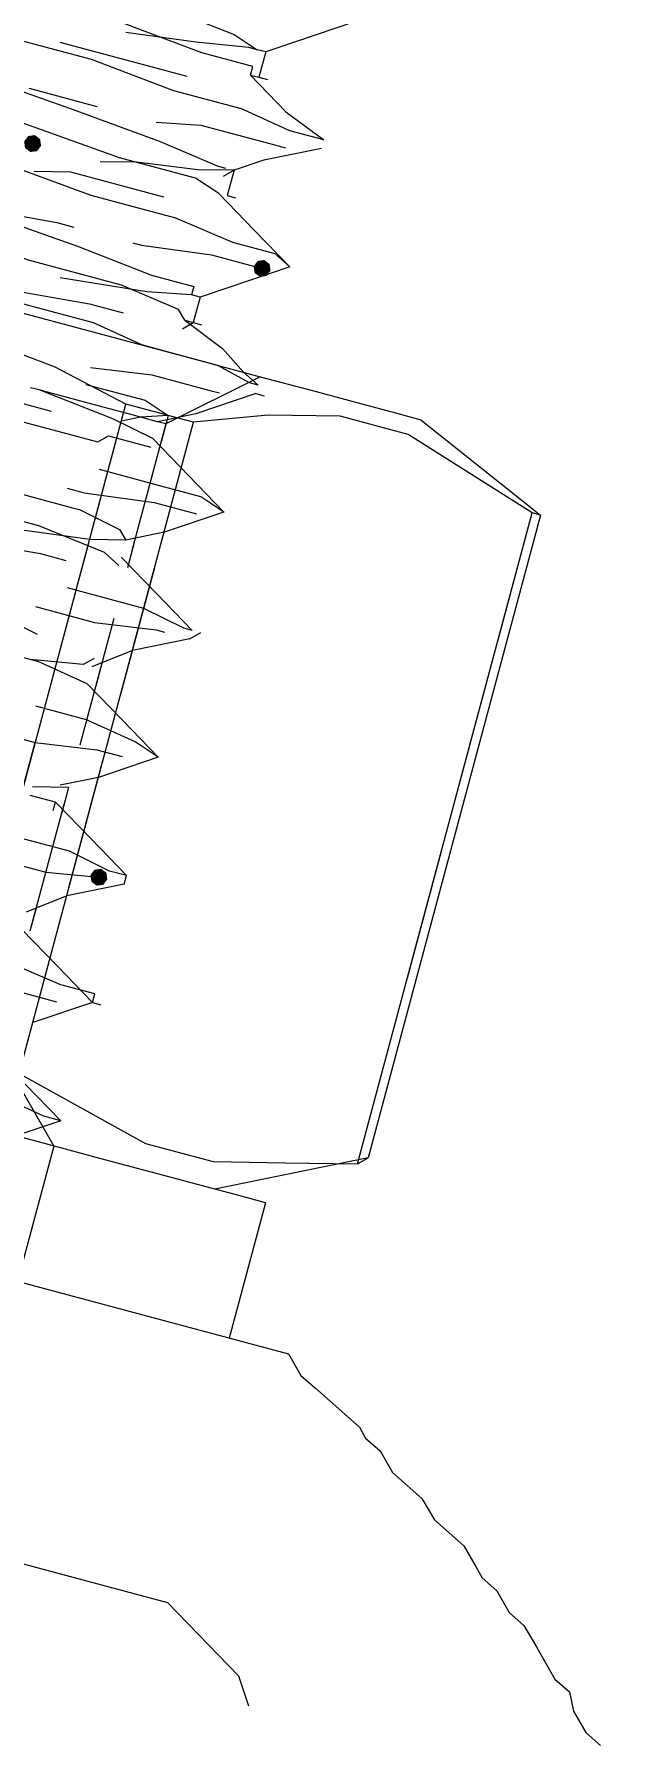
# Model space of a CAD drawing. Header units: millimetres. Extents: x 89051 to 218395, y -330386 to -125649.
# Drawn here: x 98695.91 to 98704.18, y -134375.79 to -134352.24 of the extents above; entities that cross this region are included whole.
import ezdxf

# ---------------------------------------------------------------- set-up
doc = ezdxf.new("R2010")
doc.units = ezdxf.units.MM
doc.header["$LTSCALE"] = 13
doc.layers.add('C00-00-00', color=7, linetype='Continuous')
doc.layers.add('标注、文本', color=3, linetype='Continuous', lineweight=25)
doc.styles.get("Standard").update_dxf_attribs({"font": 'gbenor.shx', "bigfont": 'gbcbig.shx'})
doc.dimstyles.new('1-15', dxfattribs={"dimscale": 20, "dimtxt": 3.5, "dimasz": 2, "dimexe": 1.5, "dimexo": 0.5, "dimgap": 0.5, "dimtad": 1, "dimtoh": 1, "dimdec": 1, "dimdsep": 46, "dimtxsty": 'Standard', "dimcen": 2.5, "dimclrd": 3, "dimclre": 3, "dimclrt": 3, "dimadec": 0, "dimazin": 2, "dimtfac": 1, "dimtdec": 1, "dimtmove": 0, "dimatfit": 2, "dimfxl": 1, "dimarcsym": 0})

# ---------------------------------------------------------------- blocks, each defined once
blk = doc.blocks.new('225635')
at = {"layer": 'C00-00-00'}
h = blk.add_hatch(color=256, dxfattribs=at)
h.dxf.hatch_style = 2
h.paths.add_polyline_path([(72519.609, -125575.732), (72519.523, -125575.768), (72519.488, -125575.853), (72519.523, -125575.939), (72519.609, -125575.974), (72519.694, -125575.939), (72519.73, -125575.853), (72519.694, -125575.768)])
h = blk.add_hatch(color=256, dxfattribs=at)
h.dxf.hatch_style = 2
h.paths.add_polyline_path([(72523.118, -125576.579), (72523.033, -125576.615), (72522.997, -125576.7), (72523.033, -125576.786), (72523.118, -125576.821), (72523.204, -125576.786), (72523.239, -125576.7), (72523.204, -125576.615)])
h = blk.add_hatch(color=256, dxfattribs=at)
h.dxf.hatch_style = 2
h.paths.add_polyline_path([(72523.118, -125585.292), (72523.033, -125585.327), (72522.997, -125585.413), (72523.033, -125585.498), (72523.118, -125585.534), (72523.204, -125585.498), (72523.239, -125585.413), (72523.204, -125585.327)])
at = {"layer": 'C00-00-00', "lineweight": 15}
for points in [[(72511.622, -125572.949), (72511.864, -125572.949), (72512.711, -125573.07), (72514.164, -125573.191), (72515.858, -125573.312), (72517.673, -125573.433), (72519.367, -125573.433), (72520.819, -125573.554), (72521.908, -125573.675), (72522.271, -125573.796)], [(72523.481, -125573.07), (72522.755, -125573.554), (72522.392, -125573.796)], [(72522.271, -125574.159), (72522.271, -125574.038), (72521.545, -125574.038), (72520.335, -125573.917), (72518.762, -125573.796), (72516.947, -125573.675), (72515.132, -125573.554), (72513.558, -125573.554), (72512.348, -125573.433), (72511.622, -125573.312)], [(72522.15, -125573.796), (72521.424, -125573.917)], [(72522.271, -125573.796), (72522.15, -125573.796)], [(72522.392, -125573.796), (72522.271, -125573.796)], [(72522.392, -125573.796), (72522.392, -125574.159)], [(72523.481, -125574.764), (72522.997, -125574.764), (72522.271, -125574.643), (72521.303, -125574.643), (72520.093, -125574.522), (72518.641, -125574.522), (72517.189, -125574.401), (72515.616, -125574.28), (72514.285, -125574.28), (72512.953, -125574.159), (72511.864, -125574.159), (72511.017, -125574.038), (72510.533, -125574.038), (72510.412, -125573.917)], [(72521.424, -125573.917), (72520.456, -125574.038)], [(72522.271, -125574.159), (72522.392, -125574.159)], [(72522.271, -125574.159), (72522.876, -125574.522), (72523.481, -125574.764)], [(72522.392, -125574.159), (72522.513, -125574.159)], [(72519.609, -125574.401), (72520.698, -125574.401)], [(72520.698, -125574.401), (72521.424, -125574.401)], [(72511.622, -125574.643), (72512.106, -125574.764), (72513.316, -125574.885), (72514.769, -125575.006), (72516.584, -125575.127), (72518.399, -125575.127), (72519.972, -125575.248), (72521.303, -125575.369), (72522.15, -125575.49), (72522.271, -125575.49)], [(72522.271, -125575.853), (72521.908, -125575.732), (72520.819, -125575.732), (72519.367, -125575.611), (72517.673, -125575.49), (72515.858, -125575.369), (72514.164, -125575.248), (72512.832, -125575.248), (72511.864, -125575.127), (72511.501, -125575.006)], [(72521.182, -125575.127), (72521.787, -125575.006)], [(72521.787, -125575.006), (72522.755, -125575.006)], [(72523.481, -125574.885), (72522.755, -125575.248), (72522.392, -125575.49)], [(72522.755, -125575.006), (72522.997, -125575.006)], [(72519.367, -125575.127), (72520.335, -125575.127)], [(72521.908, -125575.611), (72521.061, -125575.732)], [(72522.392, -125575.49), (72521.908, -125575.611)], [(72522.392, -125575.49), (72522.271, -125575.611)], [(72522.392, -125575.49), (72522.392, -125575.853)], [(72523.481, -125576.579), (72523.239, -125576.458), (72522.634, -125576.458), (72521.787, -125576.337), (72520.577, -125576.337), (72519.246, -125576.216), (72517.794, -125576.216), (72516.221, -125576.095), (72514.769, -125576.095), (72513.437, -125575.974), (72512.227, -125575.974), (72511.38, -125575.853), (72510.654, -125575.853), (72510.412, -125575.732)], [(72521.061, -125575.732), (72520.577, -125575.853)], [(72522.271, -125575.853), (72522.876, -125576.216), (72523.481, -125576.579)], [(72522.392, -125575.853), (72522.513, -125575.853)], [(72519.73, -125576.216), (72520.214, -125576.095)], [(72520.214, -125576.095), (72521.424, -125576.095)], [(72521.424, -125576.095), (72521.545, -125576.095)], [(72511.622, -125576.458), (72511.743, -125576.458), (72512.59, -125576.579), (72513.8, -125576.7), (72515.495, -125576.821), (72517.31, -125576.821), (72519.004, -125576.942), (72520.577, -125577.063), (72521.666, -125577.184), (72522.271, -125577.184), (72522.271, -125577.305)], [(72523.481, -125576.579), (72522.755, -125577.063), (72522.392, -125577.305)], [(72522.271, -125577.668), (72522.15, -125577.547), (72521.303, -125577.426), (72519.972, -125577.426), (72518.399, -125577.305), (72516.584, -125577.184), (72514.769, -125577.063), (72513.316, -125576.942), (72512.227, -125576.942), (72511.622, -125576.821)], [(72518.762, -125576.942), (72520.214, -125576.821)], [(72520.214, -125576.821), (72520.456, -125576.821)], [(72521.303, -125576.821), (72521.424, -125576.821)], [(72521.424, -125576.821), (72522.392, -125576.7)], [(72522.392, -125576.7), (72523.118, -125576.7)], [(72522.271, -125577.305), (72521.666, -125577.426)], [(72522.392, -125577.305), (72522.271, -125577.305)], [(72522.392, -125577.305), (72522.392, -125577.668)], [(72521.787, -125578.152), (72521.061, -125578.031), (72519.851, -125578.031), (72518.399, -125577.91), (72516.947, -125577.91), (72515.374, -125577.789), (72514.043, -125577.789), (72512.711, -125577.668), (72511.743, -125577.668), (72510.896, -125577.547), (72510.412, -125577.547), (72510.412, -125577.426)], [(72521.666, -125577.426), (72520.456, -125577.547)], [(72519.609, -125577.91), (72520.94, -125577.789)], [(72520.94, -125577.789), (72521.424, -125577.789)], [(72522.271, -125577.789), (72522.392, -125577.668)], [(72522.271, -125577.668), (72522.392, -125577.668)], [(72522.271, -125577.668), (72522.876, -125577.91), (72523.239, -125578.152)], [(72522.392, -125577.668), (72522.513, -125577.668)], [(72508.113, -125578.152), (72508.234, -125578.152), (72508.476, -125578.152), (72508.96, -125578.152), (72509.686, -125578.152), (72510.412, -125578.152), (72511.38, -125578.152), (72512.469, -125578.152), (72513.679, -125578.152), (72515.011, -125578.152), (72516.342, -125578.152), (72517.552, -125578.152), (72518.883, -125578.152), (72520.214, -125578.152), (72521.424, -125578.152), (72522.513, -125578.152), (72523.481, -125578.152), (72524.207, -125578.152), (72524.933, -125578.152), (72525.417, -125578.152), (72525.659, -125578.152), (72525.78, -125578.152)], [(72522.15, -125578.152), (72521.787, -125578.152)], [(72522.876, -125578.152), (72522.15, -125578.152)], [(72523.481, -125578.152), (72522.392, -125579.12)], [(72523.36, -125578.273), (72522.876, -125578.152)], [(72523.239, -125578.152), (72523.481, -125578.273)], [(72523.481, -125578.273), (72523.36, -125578.273)], [(72525.78, -125578.152), (72527.716, -125578.999)], [(72521.787, -125578.999), (72520.698, -125578.757), (72517.068, -125578.394), (72513.316, -125578.757), (72512.106, -125578.999)], [(72521.182, -125578.636), (72522.029, -125578.515)], [(72522.029, -125578.515), (72522.876, -125578.515)], [(72523.481, -125578.394), (72522.755, -125578.878)], [(72527.595, -125578.999), (72525.659, -125578.394), (72524.691, -125578.394), (72523.723, -125578.636), (72522.755, -125578.999)], [(72522.876, -125578.515), (72522.997, -125578.515)], [(72523.481, -125578.394), (72523.602, -125578.394)], [(72521.182, -125578.878), (72522.029, -125578.878)], [(72521.787, -125580.21), (72521.787, -125578.999)], [(72521.787, -125588.317), (72521.787, -125578.999)], [(72522.755, -125578.999), (72522.513, -125578.999), (72522.271, -125578.999), (72521.908, -125578.999), (72521.787, -125578.999)], [(72522.029, -125578.878), (72522.392, -125578.999)], [(72522.392, -125578.999), (72522.029, -125579.12)], [(72522.755, -125578.878), (72522.271, -125579.12)], [(72522.392, -125578.999), (72522.392, -125579.363)], [(72522.755, -125580.21), (72522.755, -125578.999)], [(72522.755, -125588.317), (72522.755, -125578.999)], [(72527.595, -125580.21), (72527.595, -125578.999)], [(72527.716, -125578.999), (72527.595, -125578.999)], [(72527.595, -125588.317), (72527.595, -125578.999)], [(72527.716, -125578.999), (72527.716, -125588.196)], [(72520.577, -125579.12), (72520.456, -125579.12)], [(72520.698, -125579.12), (72520.577, -125579.12)], [(72521.666, -125579.241), (72520.577, -125579.12)], [(72521.424, -125579.12), (72520.698, -125579.12)], [(72521.908, -125579.12), (72521.424, -125579.12)], [(72522.271, -125579.363), (72521.666, -125579.241)], [(72522.029, -125579.12), (72521.787, -125579.241)], [(72522.271, -125579.12), (72521.908, -125579.12)], [(72522.392, -125579.12), (72522.271, -125579.12)], [(72522.392, -125579.12), (72522.392, -125580.936)], [(72520.819, -125579.363), (72519.972, -125579.363)], [(72521.545, -125579.605), (72521.666, -125579.484)], [(72521.666, -125579.484), (72522.271, -125579.484)], [(72522.271, -125579.363), (72522.876, -125579.726)], [(72520.456, -125579.605), (72521.545, -125579.605)], [(72522.876, -125579.726), (72523.481, -125580.089)], [(72522.513, -125579.968), (72521.666, -125579.968)], [(72523.118, -125579.968), (72522.513, -125579.968)], [(72523.481, -125580.089), (72522.755, -125580.573)], [(72523.481, -125580.089), (72523.118, -125579.968)], [(72521.303, -125580.331), (72521.545, -125580.331)], [(72521.545, -125580.331), (72522.513, -125580.21)], [(72521.787, -125580.815), (72521.787, -125580.21)], [(72522.513, -125580.21), (72523.118, -125580.21)], [(72522.755, -125580.815), (72522.755, -125580.21)], [(72527.595, -125580.815), (72527.595, -125580.21)], [(72520.335, -125580.573), (72521.424, -125580.573)], [(72521.424, -125580.573), (72521.545, -125580.573)], [(72521.545, -125580.573), (72522.15, -125580.694)], [(72522.755, -125580.573), (72522.271, -125580.815)], [(72522.271, -125580.815), (72521.787, -125580.936)], [(72522.15, -125580.694), (72522.271, -125580.815)], [(72522.392, -125580.815), (72522.392, -125581.178)], [(72521.061, -125580.936), (72520.456, -125580.936)], [(72521.787, -125580.936), (72520.819, -125581.057)], [(72522.029, -125581.057), (72521.061, -125580.936)], [(72521.787, -125582.872), (72521.787, -125581.057)], [(72522.271, -125581.178), (72522.029, -125581.057)], [(72522.271, -125581.057), (72522.876, -125581.42)], [(72522.755, -125582.872), (72522.755, -125581.057)], [(72527.595, -125582.872), (72527.595, -125581.057)], [(72519.851, -125581.42), (72521.182, -125581.299)], [(72521.182, -125581.299), (72521.545, -125581.299)], [(72522.876, -125581.42), (72523.481, -125581.783)], [(72521.908, -125581.662), (72521.666, -125581.662)], [(72522.755, -125581.662), (72521.908, -125581.662)], [(72523.36, -125581.783), (72522.755, -125581.662)], [(72523.481, -125581.783), (72523.36, -125581.783)], [(72523.481, -125581.904), (72523.602, -125581.783)], [(72521.303, -125582.025), (72522.15, -125582.025)], [(72522.15, -125582.025), (72522.997, -125581.904)], [(72522.392, -125581.904), (72522.392, -125583.719)], [(72523.481, -125581.904), (72522.755, -125582.267)], [(72522.997, -125581.904), (72523.118, -125581.904)], [(72520.819, -125582.267), (72521.424, -125582.388)], [(72522.755, -125582.267), (72522.271, -125582.63)], [(72522.271, -125582.509), (72522.15, -125582.63)], [(72522.392, -125582.509), (72522.392, -125582.872)], [(72521.545, -125582.751), (72520.456, -125582.751)], [(72522.15, -125582.63), (72521.424, -125582.751)], [(72522.271, -125582.872), (72521.545, -125582.751)], [(72522.271, -125582.872), (72522.876, -125583.235)], [(72522.876, -125583.235), (72523.481, -125583.598)], [(72522.392, -125583.356), (72521.666, -125583.356)], [(72523.118, -125583.477), (72522.392, -125583.356)], [(72523.481, -125583.598), (72523.118, -125583.477)], [(72521.787, -125583.84), (72522.634, -125583.719)], [(72522.634, -125583.719), (72522.997, -125583.719)], [(72523.481, -125583.598), (72522.755, -125584.082)], [(72521.182, -125583.84), (72521.787, -125583.84)], [(72521.787, -125585.655), (72521.787, -125583.84)], [(72522.755, -125585.655), (72522.755, -125583.84)], [(72527.595, -125585.655), (72527.595, -125583.84)], [(72522.755, -125584.082), (72522.271, -125584.324)], [(72522.392, -125584.324), (72521.908, -125584.445)], [(72522.392, -125584.324), (72522.392, -125584.687)], [(72522.271, -125584.566), (72521.908, -125584.566)], [(72522.271, -125584.687), (72522.271, -125584.566)], [(72522.271, -125584.566), (72522.876, -125584.929)], [(72522.392, -125584.566), (72522.392, -125586.381)], [(72522.876, -125584.929), (72523.481, -125585.292)], [(72522.634, -125585.171), (72521.787, -125585.171)], [(72523.239, -125585.292), (72522.634, -125585.171)], [(72523.481, -125585.292), (72523.239, -125585.292)], [(72523.481, -125585.413), (72523.481, -125585.292)], [(72521.303, -125585.534), (72522.392, -125585.534)], [(72522.392, -125585.534), (72523.118, -125585.413)], [(72523.481, -125585.413), (72522.755, -125585.776)], [(72522.755, -125585.776), (72522.271, -125586.139)], [(72522.392, -125586.018), (72522.392, -125586.381)], [(72522.271, -125586.381), (72522.876, -125586.744)], [(72522.755, -125588.317), (72522.755, -125586.502)], [(72527.595, -125588.317), (72527.595, -125586.502)], [(72522.876, -125586.744), (72523.481, -125587.107)], [(72522.997, -125586.986), (72522.15, -125586.865)], [(72523.481, -125586.986), (72522.997, -125586.986)], [(72523.481, -125587.107), (72523.481, -125586.986)], [(72521.908, -125587.228), (72522.755, -125587.228)], [(72523.481, -125587.107), (72522.755, -125587.591)], [(72522.755, -125587.228), (72522.997, -125587.228)], [(72523.481, -125587.107), (72523.602, -125587.107)], [(72522.392, -125588.075), (72523.481, -125589.164)], [(72527.716, -125588.196), (72525.78, -125589.164)], [(72527.595, -125588.317), (72527.716, -125588.196)], [(72522.755, -125588.317), (72524.691, -125588.801), (72525.659, -125588.801), (72526.627, -125588.559), (72527.595, -125588.317)], [(72522.876, -125588.438), (72523.481, -125588.801)], [(72523.239, -125588.801), (72522.513, -125588.68)], [(72523.481, -125588.801), (72522.755, -125589.285)], [(72523.481, -125588.801), (72523.239, -125588.801)], [(72526.506, -125589.164), (72526.143, -125589.164), (72525.659, -125589.164), (72525.054, -125589.164), (72524.207, -125589.164), (72523.239, -125589.164), (72522.15, -125589.164), (72520.94, -125589.164), (72519.609, -125589.164), (72518.278, -125589.164), (72516.947, -125589.164), (72515.495, -125589.164), (72514.164, -125589.164), (72512.832, -125589.164), (72511.622, -125589.164), (72510.533, -125589.164), (72509.565, -125589.164), (72508.839, -125589.164), (72508.113, -125589.164), (72507.629, -125589.164), (72507.387, -125589.164)], [(72523.481, -125589.164), (72523.481, -125590.979)], [(72526.506, -125589.164), (72526.506, -125591.1)], [(72512.106, -125591.1), (72527.353, -125591.1)], [(72527.353, -125591.1), (72527.595, -125591.342), (72527.837, -125591.463), (72528.079, -125591.584), (72528.321, -125591.705), (72528.563, -125591.826), (72528.684, -125591.947), (72528.926, -125592.068), (72529.168, -125592.31), (72529.41, -125592.431), (72529.652, -125592.552), (72529.895, -125592.794), (72530.137, -125592.915), (72530.379, -125593.036), (72530.621, -125593.278), (72530.742, -125593.399), (72530.984, -125593.52), (72531.226, -125593.762), (72531.468, -125593.883), (72531.71, -125594.125), (72531.831, -125594.246), (72532.073, -125594.488), (72532.315, -125594.609), (72532.436, -125594.851), (72532.678, -125595.093), (72532.92, -125595.214)], [(72523.602, -125594.851), (72525.417, -125594.851)], [(72525.417, -125594.851), (72526.627, -125594.851)], [(72526.627, -125594.851), (72527.837, -125595.578)], [(72527.837, -125595.578), (72528.079, -125595.941)]]:
    blk.add_lwpolyline(points, dxfattribs=at)
blk = doc.blocks.new('*D590')
at = {"layer": 'Defpoints', "color": 0, "transparency": 16777216}
for p in [(98717.568, -134295.696), (97992.252, -134341.656), (98717.568, -134923.229)]:
    blk.add_point(p, dxfattribs=at)
at = {"layer": '标注、文本', "color": 3, "lineweight": -2, "transparency": 16777216}
for p, q in [((98717.568, -134305.696), (98717.568, -134953.229)), ((97992.252, -134351.656), (97992.252, -134953.229)), ((98032.252, -134923.229), (98677.568, -134923.229))]:
    blk.add_line(p, q, dxfattribs=at)
at = {"layer": '标注、文本', "color": 3, "transparency": 16777216}
for points in [[(98032.252, -134916.562), (98032.252, -134929.896), (97992.252, -134923.229)], [(98677.568, -134916.562), (98677.568, -134929.896), (98717.568, -134923.229)]]:
    blk.add_solid(points, dxfattribs=at)
at = {"layer": '标注、文本', "color": 3, "transparency": 16777216, "insert": (98354.91, -134878.229), "char_height": 70, "attachment_point": 5}
blk.add_mtext('761', dxfattribs=at)
blk = doc.blocks.new('*D595')
at = {"layer": 'Defpoints', "color": 0, "transparency": 16777216}
for p in [(98597.549, -134300.778), (98736.649, -134300.778), (98961.216, -134353.232), (98589.512, -134361.829), (98723.872, -134397.831)]:
    blk.add_point(p, dxfattribs=at)
at = {"layer": '标注、文本', "color": 3, "lineweight": -2, "transparency": 16777216}
for p, q in [((98746.649, -134300.778), (98993.506, -134300.778)), ((98733.531, -134400.419), (98971.976, -134464.31))]:
    blk.add_line(p, q, dxfattribs=at)
blk.add_arc((98361.666, -134300.778), 601.84, 348.808743, 356.191257, dxfattribs=at)
at = {"layer": '标注、文本', "color": 3, "transparency": 16777216}
for points in [[(98955.514, -134340.534), (98968.84, -134340.978), (98963.506, -134300.778)], [(98958.555, -134419.097), (98945.568, -134416.075), (98942.999, -134456.546)]]:
    blk.add_solid(points, dxfattribs=at)
at = {"layer": '标注、文本', "color": 3, "transparency": 16777216, "insert": (98942.91, -134411.878), "char_height": 70, "attachment_point": 5}
blk.add_mtext('15°', dxfattribs=at)

msp = doc.modelspace()

# ---------------------------------------------------------------- block references
at = {"layer": '标注、文本', "rotation": 344.9999999999999}
msp.add_blockref('225635', (61148.744, 5712.665), dxfattribs=at)

# ---------------------------------------------------------------- dimensions: what is measured, and where the dimension line sits
at = {"layer": '标注、文本'}
dim = msp.add_linear_dim(base=(98717.568, -134923.229), p1=(97992.252, -134341.656), p2=(98717.568, -134295.696), text='761', dimstyle='1-15', dxfattribs=at)
dim.commit()
dim.dimension.update_dxf_attribs({"geometry": '*D590', "text_midpoint": (98354.91, -134878.229)})
dim = msp.add_angular_dim_2l(base=(98961.216, -134353.232), line1=((98589.512, -134361.829), (98723.872, -134397.831)), line2=((98597.549, -134300.778), (98736.649, -134300.778)), dimstyle='1-15', dxfattribs=at)
dim.commit()
dim.dimension.update_dxf_attribs({"geometry": '*D595', "text_midpoint": (98942.91, -134456.878), "dimtype": 162})

doc.saveas('drawing.dxf')
